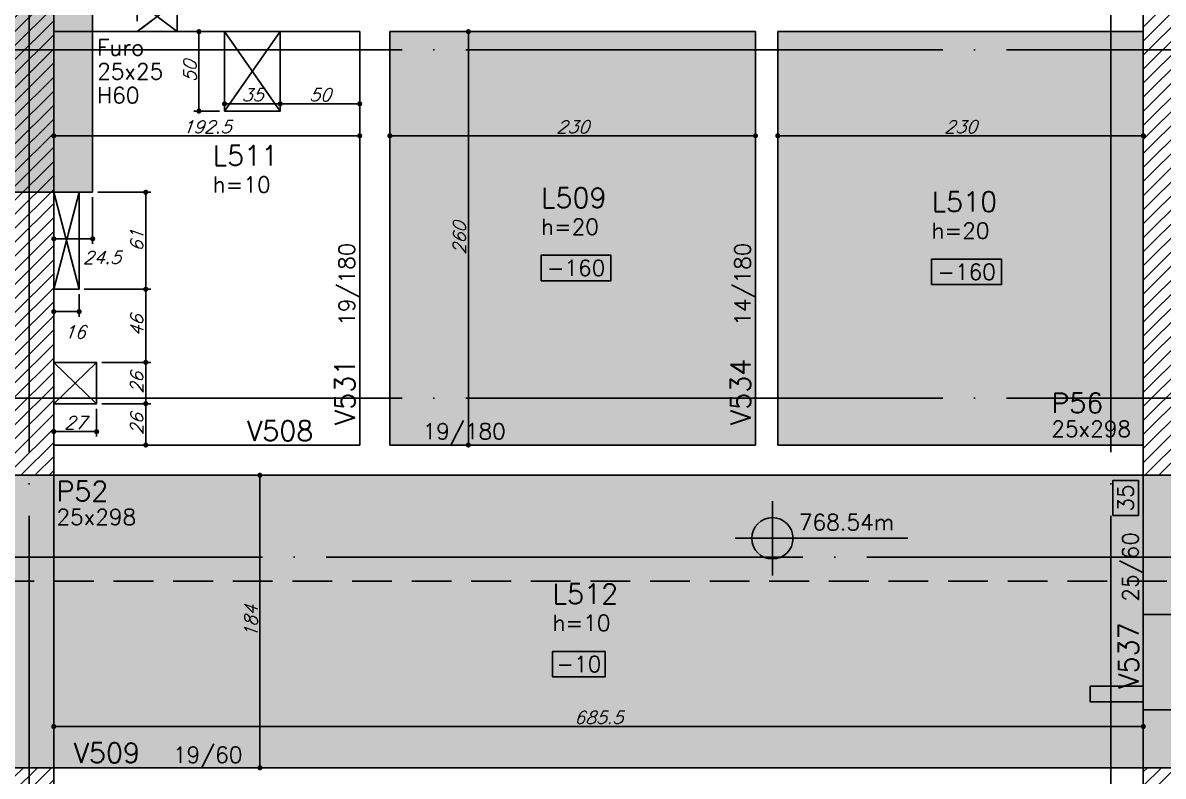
# Model space of a CAD drawing. Header units: millimetres. Extents: x -4245 to 5400, y -2094 to 2406.
# Drawn here: x -1944 to -1226, y 417 to 891 of the extents above; entities that cross this region are included whole.
import ezdxf
from ezdxf.enums import TextEntityAlignment as Align

# ---------------------------------------------------------------- set-up
doc = ezdxf.new("R2010")
doc.units = ezdxf.units.MM
doc.header["$LTSCALE"] = 50
for name, pattern in [('DASHED', [0.75, 0.5, -0.25]), ('EIXO', [6.8, 6, -0.4, 0, -0.4]), ('HIDDEN', [0.375, 0.25, -0.125])]:
    doc.linetypes.add(name, pattern=pattern)
for name, color, linetype in [('F-AUX-RED', 1, 'Continuous'), ('F-BLOCOS', 3, 'Continuous'), ('F-BLOCOS-HACH', 1, 'Continuous'), ('F-CORTE', 4, 'Continuous'), ('F-COTAS', 106, 'Continuous'), ('F-COTAS-FUROS', 50, 'Continuous'), ('F-EIXO', 12, 'EIXO'), ('F-FURO-PAREDE', 2, 'HIDDEN'), ('F-FURO-PAREDE-TEXTOS', 2, 'Continuous'), ('F-LAJES-DIM', 2, 'Continuous'), ('F-LAJES-NOME', 4, 'Continuous'), ('F-NÍVEL-PLANTA', 2, 'Continuous'), ('F-PILARES-DIM', 172, 'Continuous'), ('F-PILARES-HACH', 174, 'Continuous'), ('F-PILARES-NOME', 170, 'Continuous'), ('F-PILARES-S', 170, 'Continuous'), ('F-SOLIDO-CORTE', 71, 'Continuous'), ('F-TEXTO', 6, 'Continuous'), ('F-VIGAS', 3, 'Continuous'), ('F-VIGAS-DIM', 2, 'Continuous'), ('F-VIGAS-NOME', 4, 'Continuous'), ('F-VÃO', 1, 'Continuous')]:
    doc.layers.add(name, color=color, linetype=linetype)
for name, color, linetype, true_color in [('F-DESNIVEL-3', 7, 'Continuous', 0xd5c7ff), ('F-DESNIVEL-5', 7, 'Continuous', 0xadd6ff), ('F-DESNIVEL-6', 7, 'Continuous', 0xffdebd)]:
    doc.layers.add(name, color=color, linetype=linetype, true_color=true_color)
doc.styles.add('CP-TEXT-INCL', font='simplex.shx', dxfattribs={"oblique": 20})
doc.styles.add('MCP', font='simplex.shx')
doc.styles.add('ROMANS', font='simplex.shx')
doc.dimstyles.new('CP-COTAS-50', dxfattribs={"dimscale": 0.64, "dimtxt": 12.5, "dimasz": 5, "dimexe": 5, "dimexo": 5, "dimgap": 2.5, "dimtad": 1, "dimdec": 1, "dimdsep": 46, "dimtxsty": 'CP-TEXT-INCL', "dimblk1": 'DOT', "dimblk2": 'DOT', "dimsah": 1, "dimcen": 9, "dimclrd": 256, "dimclre": 256, "dimclrt": 256, "dimadec": 0, "dimazin": 0, "dimtfac": 1, "dimtdec": 1, "dimtmove": 2, "dimatfit": 3, "dimldrblk": 'DOT', "dimfxl": 0, "dimtolj": 1, "dimarcsym": 0})
pattern_1 = [(45, (0, 5000), (-4.4194174, 4.4194174), [])]

# ---------------------------------------------------------------- blocks, each defined once
blk = doc.blocks.new('*U45')
at = {"layer": 'F-LAJES-DIM', "color": 1}
blk.add_lwpolyline([(0, 0), (33, 0), (33, 16), (0, 16)], close=True, dxfattribs=at)
at = {"layer": 'F-LAJES-DIM', "style": 'MCP'}
blk.add_attdef('DIM', text='', height=10, dxfattribs=at).set_placement((16.5, 8), align=Align.MIDDLE_CENTER)
blk = doc.blocks.new('*U49')
at = {"layer": 'F-LAJES-DIM', "color": 1}
blk.add_lwpolyline([(0, 0), (44, 0), (44, 16), (0, 16)], close=True, dxfattribs=at)
at = {"layer": 'F-LAJES-DIM', "style": 'MCP'}
blk.add_attdef('DIM', text='', height=10, dxfattribs=at).set_placement((22, 8), align=Align.MIDDLE_CENTER)
blk = doc.blocks.new('*U50')
at = {"layer": 'F-LAJES-DIM', "color": 1}
blk.add_lwpolyline([(0, 0), (44, 0), (44, 16), (0, 16)], close=True, dxfattribs=at)
at = {"layer": 'F-LAJES-DIM', "style": 'MCP'}
blk.add_attdef('DIM', text='', height=10, dxfattribs=at).set_placement((22, 8), align=Align.MIDDLE_CENTER)
blk = doc.blocks.new('Nível - Planta')
at = {"layer": 'F-NÍVEL-PLANTA'}
h = blk.add_hatch(color=71, dxfattribs=at)
h.paths.add_polyline_path([(0, 0), (0, 0.26, 0.414214), (-0.26, 0)])
h.paths.add_polyline_path([(0.26, 0), (0, 0), (0, -0.26, 0.414214)])
for p, q in [((0, -0.469), (0, 0.469)), ((-0.469, 0), (1.704, 0))]:
    blk.add_line(p, q, dxfattribs=at)
blk.add_circle((0, 0), 0.26, dxfattribs=at)
at = {"layer": 'F-TEXTO', "color": 3, "style": 'MCP'}
blk.add_attdef('NÍVEL', (0.333, 0.102), '', height=0.2, dxfattribs=at)
blk = doc.blocks.new('*U23')
at = {"layer": 'F-EIXO'}
blk.add_line((0, 0), (7397, 0), dxfattribs=at)
at = {"layer": 'F-TEXTO', "style": 'ROMANS'}
blk.add_attdef('EIXO', text='', height=17.5, dxfattribs=at).set_placement((-28.2072, 0), align=Align.MIDDLE_CENTER)
blk = doc.blocks.new('*U29')
at = {"layer": 'F-EIXO'}
blk.add_line((0, 0), (7484.954, 0), dxfattribs=at)
at = {"layer": 'F-TEXTO', "style": 'ROMANS'}
blk.add_attdef('EIXO', text='', height=17.5, dxfattribs=at).set_placement((-28.2072, 0), align=Align.MIDDLE_CENTER)
blk = doc.blocks.new('*U32')
at = {"layer": 'F-EIXO'}
blk.add_line((0, 0), (0, -3477.88), dxfattribs=at)
at = {"layer": 'F-TEXTO', "style": 'ROMANS'}
blk.add_attdef('EIXO', text='', height=17.5, rotation=360, dxfattribs=at).set_placement((0, 28.21), align=Align.MIDDLE_CENTER)
blk = doc.blocks.new('*U22')
at = {"layer": 'F-EIXO'}
blk.add_line((0, 0), (0, -3477.88), dxfattribs=at)
at = {"layer": 'F-TEXTO', "style": 'ROMANS'}
blk.add_attdef('EIXO', text='', height=17.5, rotation=360, dxfattribs=at).set_placement((0, 28.21), align=Align.MIDDLE_CENTER)
blk = doc.blocks.new('_DOT')
at = {"color": 0, "linetype": 'ByBlock'}
blk.add_line((-0.5, 0), (-1, 0), dxfattribs=at)
at = {"color": 0, "linetype": 'ByBlock', "const_width": 0.5}
blk.add_lwpolyline([(-0.25, 0, 1), (0.25, 0, 1)], format="xyb", close=True, dxfattribs=at)
blk = doc.blocks.new('*D78')
at = {"layer": 'DEFPOINTS', "color": 0, "linetype": 'Continuous', "transparency": 16777216}
for p in [(-1794.79, 606.5), (-1794.79, 606.5), (-1794.79, 422.5)]:
    blk.add_point(p, dxfattribs=at)
at = {"layer": 'F-COTAS', "linetype": 'Continuous', "lineweight": -2, "transparency": 16777216}
blk.add_line((-1794.79, 425.7), (-1794.79, 603.3), dxfattribs=at)
at = {"layer": 'F-COTAS', "linetype": 'Continuous', "lineweight": -2, "transparency": 16777216, "xscale": 3.2, "yscale": 3.2, "zscale": 3.2}
for p, rotation in [((-1794.79, 606.5), 90), ((-1794.79, 422.5), 270)]:
    blk.add_blockref('_DOT', p, dxfattribs=dict(at, rotation=rotation))
at = {"layer": 'F-COTAS', "linetype": 'Continuous', "transparency": 16777216, "insert": (-1800.39, 514.5), "char_height": 8, "attachment_point": 5, "rotation": 90, "style": 'CP-TEXT-INCL'}
blk.add_mtext('\\A1;184', dxfattribs=at)
blk = doc.blocks.new('*D79')
at = {"layer": 'DEFPOINTS', "color": 0, "linetype": 'Continuous', "transparency": 16777216}
for p in [(-1663.64, 885.5), (-1663.64, 885.5), (-1663.64, 625.5)]:
    blk.add_point(p, dxfattribs=at)
at = {"layer": 'F-COTAS', "linetype": 'Continuous', "lineweight": -2, "transparency": 16777216}
blk.add_line((-1663.64, 628.7), (-1663.64, 882.3), dxfattribs=at)
at = {"layer": 'F-COTAS', "linetype": 'Continuous', "lineweight": -2, "transparency": 16777216, "xscale": 3.2, "yscale": 3.2, "zscale": 3.2}
for p, rotation in [((-1663.64, 885.5), 90), ((-1663.64, 625.5), 270)]:
    blk.add_blockref('_DOT', p, dxfattribs=dict(at, rotation=rotation))
at = {"layer": 'F-COTAS', "linetype": 'Continuous', "transparency": 16777216, "insert": (-1669.24, 755.5), "char_height": 8, "attachment_point": 5, "rotation": 90, "style": 'CP-TEXT-INCL'}
blk.add_mtext('\\A1;260', dxfattribs=at)
blk = doc.blocks.new('*D118')
at = {"layer": 'DEFPOINTS', "color": 0, "linetype": 'Continuous', "transparency": 16777216}
for p in [(-1924.5, 448.47), (-1239, 448.47), (-1239, 448.47)]:
    blk.add_point(p, dxfattribs=at)
at = {"layer": 'F-COTAS', "linetype": 'Continuous', "lineweight": -2, "transparency": 16777216}
blk.add_line((-1921.3, 448.47), (-1242.2, 448.47), dxfattribs=at)
at = {"layer": 'F-COTAS', "linetype": 'Continuous', "lineweight": -2, "transparency": 16777216, "xscale": 3.2, "yscale": 3.2, "zscale": 3.2, "rotation": 180}
blk.add_blockref('_DOT', (-1924.5, 448.47), dxfattribs=at)
at = {"layer": 'F-COTAS', "linetype": 'Continuous', "lineweight": -2, "transparency": 16777216, "xscale": 3.2, "yscale": 3.2, "zscale": 3.2}
blk.add_blockref('_DOT', (-1239, 448.47), dxfattribs=at)
at = {"layer": 'F-COTAS', "linetype": 'Continuous', "transparency": 16777216, "insert": (-1581.75, 454.07), "char_height": 8, "attachment_point": 5, "style": 'CP-TEXT-INCL'}
blk.add_mtext('\\A1;685.5', dxfattribs=at)
blk = doc.blocks.new('*D120')
at = {"layer": 'DEFPOINTS', "color": 0, "linetype": 'Continuous', "transparency": 16777216}
for p in [(-1924.5, 819.99), (-1732, 819.99), (-1732, 819.99)]:
    blk.add_point(p, dxfattribs=at)
at = {"layer": 'F-COTAS', "linetype": 'Continuous', "lineweight": -2, "transparency": 16777216}
blk.add_line((-1921.3, 819.99), (-1735.2, 819.99), dxfattribs=at)
at = {"layer": 'F-COTAS', "linetype": 'Continuous', "lineweight": -2, "transparency": 16777216, "xscale": 3.2, "yscale": 3.2, "zscale": 3.2, "rotation": 180}
blk.add_blockref('_DOT', (-1924.5, 819.99), dxfattribs=at)
at = {"layer": 'F-COTAS', "linetype": 'Continuous', "lineweight": -2, "transparency": 16777216, "xscale": 3.2, "yscale": 3.2, "zscale": 3.2}
blk.add_blockref('_DOT', (-1732, 819.99), dxfattribs=at)
at = {"layer": 'F-COTAS', "linetype": 'Continuous', "transparency": 16777216, "insert": (-1828.25, 825.59), "char_height": 8, "attachment_point": 5, "style": 'CP-TEXT-INCL'}
blk.add_mtext('\\A1;192.5', dxfattribs=at)
blk = doc.blocks.new('*D56')
at = {"layer": 'DEFPOINTS', "color": 0, "linetype": 'Continuous', "transparency": 16777216}
for p in [(-1713, 819.99), (-1483, 819.99), (-1483, 819.99)]:
    blk.add_point(p, dxfattribs=at)
at = {"layer": 'F-COTAS', "linetype": 'Continuous', "lineweight": -2, "transparency": 16777216}
blk.add_line((-1709.8, 819.99), (-1486.2, 819.99), dxfattribs=at)
at = {"layer": 'F-COTAS', "linetype": 'Continuous', "lineweight": -2, "transparency": 16777216, "xscale": 3.2, "yscale": 3.2, "zscale": 3.2, "rotation": 180}
blk.add_blockref('_DOT', (-1713, 819.99), dxfattribs=at)
at = {"layer": 'F-COTAS', "linetype": 'Continuous', "lineweight": -2, "transparency": 16777216, "xscale": 3.2, "yscale": 3.2, "zscale": 3.2}
blk.add_blockref('_DOT', (-1483, 819.99), dxfattribs=at)
at = {"layer": 'F-COTAS', "linetype": 'Continuous', "transparency": 16777216, "insert": (-1598, 825.59), "char_height": 8, "attachment_point": 5, "style": 'CP-TEXT-INCL'}
blk.add_mtext('\\A1;230', dxfattribs=at)
blk = doc.blocks.new('*D57')
at = {"layer": 'DEFPOINTS', "color": 0, "linetype": 'Continuous', "transparency": 16777216}
for p in [(-1469, 819.99), (-1239, 819.99), (-1239, 819.99)]:
    blk.add_point(p, dxfattribs=at)
at = {"layer": 'F-COTAS', "linetype": 'Continuous', "lineweight": -2, "transparency": 16777216}
blk.add_line((-1465.8, 819.99), (-1242.2, 819.99), dxfattribs=at)
at = {"layer": 'F-COTAS', "linetype": 'Continuous', "lineweight": -2, "transparency": 16777216, "xscale": 3.2, "yscale": 3.2, "zscale": 3.2, "rotation": 180}
blk.add_blockref('_DOT', (-1469, 819.99), dxfattribs=at)
at = {"layer": 'F-COTAS', "linetype": 'Continuous', "lineweight": -2, "transparency": 16777216, "xscale": 3.2, "yscale": 3.2, "zscale": 3.2}
blk.add_blockref('_DOT', (-1239, 819.99), dxfattribs=at)
at = {"layer": 'F-COTAS', "linetype": 'Continuous', "transparency": 16777216, "insert": (-1354, 825.59), "char_height": 8, "attachment_point": 5, "style": 'CP-TEXT-INCL'}
blk.add_mtext('\\A1;230', dxfattribs=at)
blk = doc.blocks.new('*D124')
at = {"layer": 'DEFPOINTS', "color": 0, "transparency": 16777216}
for p in [(-1924.5, 784.5), (-1900, 784.5), (-1900, 755.2)]:
    blk.add_point(p, dxfattribs=at)
at = {"layer": 'F-COTAS', "lineweight": -2, "transparency": 16777216}
for p, q in [((-1924.5, 781.3), (-1924.5, 752)), ((-1900, 781.3), (-1900, 752)), ((-1921.3, 755.2), (-1903.2, 755.2))]:
    blk.add_line(p, q, dxfattribs=at)
at = {"layer": 'F-COTAS', "lineweight": -2, "transparency": 16777216, "xscale": 3.2, "yscale": 3.2, "zscale": 3.2, "rotation": 180}
blk.add_blockref('_DOT', (-1924.5, 755.2), dxfattribs=at)
at = {"layer": 'F-COTAS', "lineweight": -2, "transparency": 16777216, "xscale": 3.2, "yscale": 3.2, "zscale": 3.2}
blk.add_blockref('_DOT', (-1900, 755.2), dxfattribs=at)
at = {"layer": 'F-COTAS', "transparency": 16777216, "insert": (-1894.21, 743.47), "char_height": 8, "attachment_point": 5, "style": 'CP-TEXT-INCL'}
blk.add_mtext('\\A1;24.5', dxfattribs=at)
blk = doc.blocks.new('*U19')
at = {"layer": 'F-VIGAS-DIM', "color": 1}
blk.add_lwpolyline([(0, 0), (22, 0), (22, 16), (0, 16)], close=True, dxfattribs=at)
at = {"layer": 'F-VIGAS-DIM', "style": 'MCP'}
blk.add_attdef('DIM', text='', height=10, dxfattribs=at).set_placement((11, 8), align=Align.MIDDLE_CENTER)
blk = doc.blocks.new('*U159')
at = {"layer": 'F-VÃO'}
for p, q in [((0, 0), (35, 50)), ((0, 50), (35, 0))]:
    blk.add_line(p, q, dxfattribs=at)
at = {"layer": 'F-VÃO', "color": 3}
blk.add_lwpolyline([(0, 0), (35, 0), (35, 50), (0, 50)], close=True, dxfattribs=at)
blk = doc.blocks.new('*U162')
at = {"layer": 'F-VÃO'}
for p, q in [((0, 0), (27, 26)), ((0, 26), (27, 0))]:
    blk.add_line(p, q, dxfattribs=at)
at = {"layer": 'F-VÃO', "color": 3}
blk.add_lwpolyline([(0, 0), (27, 0), (27, 26), (0, 26)], close=True, dxfattribs=at)
blk = doc.blocks.new('*U165')
at = {"layer": 'F-VÃO'}
for p, q in [((0, 0), (16, 61)), ((0, 61), (16, 0))]:
    blk.add_line(p, q, dxfattribs=at)
at = {"layer": 'F-VÃO', "color": 3}
blk.add_lwpolyline([(0, 0), (16, 0), (16, 61), (0, 61)], close=True, dxfattribs=at)
blk = doc.blocks.new('*D185')
at = {"layer": 'DEFPOINTS', "color": 0, "transparency": 16777216}
for p in [(-1897.5, 651.5), (-1866.59, 651.5), (-1895.32, 625.5)]:
    blk.add_point(p, dxfattribs=at)
at = {"layer": 'F-COTAS-FUROS', "lineweight": -2, "transparency": 16777216}
for p, q in [((-1894.3, 651.5), (-1863.39, 651.5)), ((-1866.59, 628.7), (-1866.59, 648.3)), ((-1892.12, 625.5), (-1863.39, 625.5))]:
    blk.add_line(p, q, dxfattribs=at)
at = {"layer": 'F-COTAS-FUROS', "lineweight": -2, "transparency": 16777216, "xscale": 3.2, "yscale": 3.2, "zscale": 3.2}
for p, rotation in [((-1866.59, 651.5), 90), ((-1866.59, 625.5), 270)]:
    blk.add_blockref('_DOT', p, dxfattribs=dict(at, rotation=rotation))
at = {"layer": 'F-COTAS-FUROS', "transparency": 16777216, "insert": (-1872.19, 638.5), "char_height": 8, "attachment_point": 5, "rotation": 90, "style": 'CP-TEXT-INCL'}
blk.add_mtext('\\A1;26', dxfattribs=at)
blk = doc.blocks.new('*D186')
at = {"layer": 'DEFPOINTS', "color": 0, "transparency": 16777216}
for p in [(-1897.5, 677.5), (-1866.59, 677.5), (-1897.5, 651.5)]:
    blk.add_point(p, dxfattribs=at)
at = {"layer": 'F-COTAS-FUROS', "lineweight": -2, "transparency": 16777216}
for p, q in [((-1894.3, 677.5), (-1863.39, 677.5)), ((-1866.59, 654.7), (-1866.59, 674.3)), ((-1894.3, 651.5), (-1863.39, 651.5))]:
    blk.add_line(p, q, dxfattribs=at)
at = {"layer": 'F-COTAS-FUROS', "lineweight": -2, "transparency": 16777216, "xscale": 3.2, "yscale": 3.2, "zscale": 3.2}
for p, rotation in [((-1866.59, 677.5), 90), ((-1866.59, 651.5), 270)]:
    blk.add_blockref('_DOT', p, dxfattribs=dict(at, rotation=rotation))
at = {"layer": 'F-COTAS-FUROS', "transparency": 16777216, "insert": (-1872.19, 664.5), "char_height": 8, "attachment_point": 5, "rotation": 90, "style": 'CP-TEXT-INCL'}
blk.add_mtext('\\A1;26', dxfattribs=at)
blk = doc.blocks.new('*D187')
at = {"layer": 'DEFPOINTS', "color": 0, "transparency": 16777216}
for p in [(-1908.5, 723.5), (-1866.59, 723.5), (-1897.5, 677.5)]:
    blk.add_point(p, dxfattribs=at)
at = {"layer": 'F-COTAS-FUROS', "lineweight": -2, "transparency": 16777216}
for p, q in [((-1905.3, 723.5), (-1863.39, 723.5)), ((-1866.59, 680.7), (-1866.59, 720.3)), ((-1894.3, 677.5), (-1863.39, 677.5))]:
    blk.add_line(p, q, dxfattribs=at)
at = {"layer": 'F-COTAS-FUROS', "lineweight": -2, "transparency": 16777216, "xscale": 3.2, "yscale": 3.2, "zscale": 3.2}
for p, rotation in [((-1866.59, 723.5), 90), ((-1866.59, 677.5), 270)]:
    blk.add_blockref('_DOT', p, dxfattribs=dict(at, rotation=rotation))
at = {"layer": 'F-COTAS-FUROS', "transparency": 16777216, "insert": (-1872.19, 700.5), "char_height": 8, "attachment_point": 5, "rotation": 90, "style": 'CP-TEXT-INCL'}
blk.add_mtext('\\A1;46', dxfattribs=at)
blk = doc.blocks.new('*D188')
at = {"layer": 'DEFPOINTS', "color": 0, "transparency": 16777216}
for p in [(-1900, 784.5), (-1866.59, 784.5), (-1908.5, 723.5)]:
    blk.add_point(p, dxfattribs=at)
at = {"layer": 'F-COTAS-FUROS', "lineweight": -2, "transparency": 16777216}
for p, q in [((-1896.8, 784.5), (-1863.39, 784.5)), ((-1866.59, 726.7), (-1866.59, 781.3)), ((-1905.3, 723.5), (-1863.39, 723.5))]:
    blk.add_line(p, q, dxfattribs=at)
at = {"layer": 'F-COTAS-FUROS', "lineweight": -2, "transparency": 16777216, "xscale": 3.2, "yscale": 3.2, "zscale": 3.2}
for p, rotation in [((-1866.59, 784.5), 90), ((-1866.59, 723.5), 270)]:
    blk.add_blockref('_DOT', p, dxfattribs=dict(at, rotation=rotation))
at = {"layer": 'F-COTAS-FUROS', "transparency": 16777216, "insert": (-1872.19, 754), "char_height": 8, "attachment_point": 5, "rotation": 90, "style": 'CP-TEXT-INCL'}
blk.add_mtext('\\A1;61', dxfattribs=at)
blk = doc.blocks.new('*D189')
at = {"layer": 'DEFPOINTS', "color": 0, "transparency": 16777216}
for p in [(-1924.5, 717.76), (-1908.5, 723.5), (-1924.5, 709.4)]:
    blk.add_point(p, dxfattribs=at)
at = {"layer": 'F-COTAS-FUROS', "lineweight": -2, "transparency": 16777216}
for p, q in [((-1908.5, 720.3), (-1908.5, 706.2)), ((-1924.5, 714.56), (-1924.5, 706.2)), ((-1911.7, 709.4), (-1921.3, 709.4))]:
    blk.add_line(p, q, dxfattribs=at)
at = {"layer": 'F-COTAS-FUROS', "lineweight": -2, "transparency": 16777216, "xscale": 3.2, "yscale": 3.2, "zscale": 3.2, "rotation": 180}
blk.add_blockref('_DOT', (-1924.5, 709.4), dxfattribs=at)
at = {"layer": 'F-COTAS-FUROS', "lineweight": -2, "transparency": 16777216, "xscale": 3.2, "yscale": 3.2, "zscale": 3.2}
blk.add_blockref('_DOT', (-1908.5, 709.4), dxfattribs=at)
at = {"layer": 'F-COTAS-FUROS', "transparency": 16777216, "insert": (-1911.31, 696.59), "char_height": 8, "attachment_point": 5, "style": 'CP-TEXT-INCL'}
blk.add_mtext('\\A1;16', dxfattribs=at)
blk = doc.blocks.new('*D190')
at = {"layer": 'DEFPOINTS', "color": 0, "transparency": 16777216}
for p in [(-1897.5, 651.5), (-1924.5, 645.59), (-1897.5, 633.95)]:
    blk.add_point(p, dxfattribs=at)
at = {"layer": 'F-COTAS-FUROS', "lineweight": -2, "transparency": 16777216}
for p, q in [((-1897.5, 648.3), (-1897.5, 630.75)), ((-1924.5, 642.39), (-1924.5, 630.75)), ((-1921.3, 633.95), (-1900.7, 633.95))]:
    blk.add_line(p, q, dxfattribs=at)
at = {"layer": 'F-COTAS-FUROS', "lineweight": -2, "transparency": 16777216, "xscale": 3.2, "yscale": 3.2, "zscale": 3.2, "rotation": 180}
blk.add_blockref('_DOT', (-1924.5, 633.95), dxfattribs=at)
at = {"layer": 'F-COTAS-FUROS', "lineweight": -2, "transparency": 16777216, "xscale": 3.2, "yscale": 3.2, "zscale": 3.2}
blk.add_blockref('_DOT', (-1897.5, 633.95), dxfattribs=at)
at = {"layer": 'F-COTAS-FUROS', "transparency": 16777216, "insert": (-1911, 639.55), "char_height": 8, "attachment_point": 5, "style": 'CP-TEXT-INCL'}
blk.add_mtext('\\A1;27', dxfattribs=at)
blk = doc.blocks.new('*D191')
at = {"layer": 'DEFPOINTS', "color": 0, "transparency": 16777216}
for p in [(-1817, 841.75), (-1782, 841.75), (-1782, 840.09)]:
    blk.add_point(p, dxfattribs=at)
at = {"layer": 'F-COTAS-FUROS', "lineweight": -2, "transparency": 16777216}
for p, q in [((-1813.8, 840.09), (-1785.2, 840.09)), ((-1817, 838.55), (-1817, 836.89)), ((-1782, 838.55), (-1782, 836.89))]:
    blk.add_line(p, q, dxfattribs=at)
at = {"layer": 'F-COTAS-FUROS', "lineweight": -2, "transparency": 16777216, "xscale": 3.2, "yscale": 3.2, "zscale": 3.2, "rotation": 180}
blk.add_blockref('_DOT', (-1817, 840.09), dxfattribs=at)
at = {"layer": 'F-COTAS-FUROS', "lineweight": -2, "transparency": 16777216, "xscale": 3.2, "yscale": 3.2, "zscale": 3.2}
blk.add_blockref('_DOT', (-1782, 840.09), dxfattribs=at)
at = {"layer": 'F-COTAS-FUROS', "transparency": 16777216, "insert": (-1799.5, 845.69), "char_height": 8, "attachment_point": 5, "style": 'CP-TEXT-INCL'}
blk.add_mtext('\\A1;35', dxfattribs=at)
blk = doc.blocks.new('*D192')
at = {"layer": 'DEFPOINTS', "color": 0, "transparency": 16777216}
for p in [(-1732, 840.09), (-1782, 836.09), (-1732, 836.09)]:
    blk.add_point(p, dxfattribs=at)
at = {"layer": 'F-COTAS-FUROS', "lineweight": -2, "transparency": 16777216}
for p, q in [((-1782, 839.29), (-1782, 843.29)), ((-1778.8, 840.09), (-1735.2, 840.09)), ((-1732, 839.29), (-1732, 843.29))]:
    blk.add_line(p, q, dxfattribs=at)
at = {"layer": 'F-COTAS-FUROS', "lineweight": -2, "transparency": 16777216, "xscale": 3.2, "yscale": 3.2, "zscale": 3.2, "rotation": 180}
blk.add_blockref('_DOT', (-1782, 840.09), dxfattribs=at)
at = {"layer": 'F-COTAS-FUROS', "lineweight": -2, "transparency": 16777216, "xscale": 3.2, "yscale": 3.2, "zscale": 3.2}
blk.add_blockref('_DOT', (-1732, 840.09), dxfattribs=at)
at = {"layer": 'F-COTAS-FUROS', "transparency": 16777216, "insert": (-1757, 845.69), "char_height": 8, "attachment_point": 5, "style": 'CP-TEXT-INCL'}
blk.add_mtext('\\A1;50', dxfattribs=at)
blk = doc.blocks.new('*D193')
at = {"layer": 'DEFPOINTS', "color": 0, "transparency": 16777216}
for p in [(-1833.17, 885.5), (-1828.25, 885.5), (-1817, 835.5)]:
    blk.add_point(p, dxfattribs=at)
at = {"layer": 'F-COTAS-FUROS', "lineweight": -2, "transparency": 16777216}
for p, q in [((-1831.45, 885.5), (-1836.37, 885.5)), ((-1833.17, 838.7), (-1833.17, 882.3)), ((-1820.2, 835.5), (-1836.37, 835.5))]:
    blk.add_line(p, q, dxfattribs=at)
at = {"layer": 'F-COTAS-FUROS', "lineweight": -2, "transparency": 16777216, "xscale": 3.2, "yscale": 3.2, "zscale": 3.2}
for p, rotation in [((-1833.17, 885.5), 90), ((-1833.17, 835.5), 270)]:
    blk.add_blockref('_DOT', p, dxfattribs=dict(at, rotation=rotation))
at = {"layer": 'F-COTAS-FUROS', "transparency": 16777216, "insert": (-1838.77, 860.5), "char_height": 8, "attachment_point": 5, "rotation": 90, "style": 'CP-TEXT-INCL'}
blk.add_mtext('\\A1;50', dxfattribs=at)

msp = doc.modelspace()

# ---------------------------------------------------------------- hatches: boundary and pattern name
at = {"layer": 'F-BLOCOS-HACH'}
h = msp.add_hatch(dxfattribs=at)
h.set_pattern_fill('AR-CONC', color=256, scale=0.1)
h.paths.add_polyline_path([(-2540, 1409.5), (-2700, 1409.5), (-2700, 1364.5), (-2700, 1319.5), (-2540, 1319.5)])
h.paths.add_polyline_path([(-1900, 904.5), (-1980, 904.5), (-1980, 784.5), (-1900, 784.5)])
at = {"layer": 'F-PILARES-HACH', "linetype": 'Continuous'}
h = msp.add_hatch(dxfattribs=at)
h.set_pattern_fill('ANSI31', color=256, scale=50, style=0)
h.set_pattern_definition(pattern_1)
h.paths.add_polyline_path([(-1949.5, 606.5), (-1924.5, 606.5), (-1924.5, 904.5), (-1949.5, 904.5)], flags=16)
h = msp.add_hatch(dxfattribs=at)
h.set_pattern_fill('ANSI31', color=256, scale=50, style=0)
h.set_pattern_definition(pattern_1)
h.paths.add_polyline_path([(-1239, 606.5), (-1214, 606.5), (-1214, 904.5), (-1239, 904.5)], flags=16)
h = msp.add_hatch(dxfattribs=at)
h.set_pattern_fill('ANSI31', color=256, scale=50, style=0)
h.set_pattern_definition(pattern_1)
h.paths.add_polyline_path([(-1949.5, 127), (-1924.5, 127), (-1924.5, 422.5), (-1949.5, 422.5)], flags=16)
h = msp.add_hatch(dxfattribs=at)
h.set_pattern_fill('ANSI31', color=256, scale=50, style=0)
h.set_pattern_definition(pattern_1)
h.paths.add_polyline_path([(-1239, 127), (-1214, 127), (-1214, 422.5), (-1239, 422.5)], flags=16)
at = {"layer": 'F-SOLIDO-CORTE', "linetype": 'Continuous'}
msp.add_hatch(color=256, dxfattribs=at).paths.add_polyline_path([(-1239, 518.913), (-1239, 473.913), (-1272.35, 473.913), (-1272.35, 463.913), (-1239, 463.913), (-1239, 458.913), (-1180.65, 458.913), (-1180.65, 473.913), (-1214, 473.913), (-1214, 518.913)], flags=16)

# ---------------------------------------------------------------- linework, layer by layer
at = {"layer": 'F-AUX-RED', "color": 4, "linetype": 'DASHED'}
msp.add_lwpolyline([(-1999.294, 539.758), (-1085.673, 539.758), (-1085.673, 45.469), (-1999.294, 45.469)], close=True, dxfattribs=at)
at = {"layer": 'F-BLOCOS', "color": 2, "linetype": 'Continuous'}
msp.add_lwpolyline([(-1900, 784.5), (-1900, 904.5), (-1980, 904.5), (-1980, 784.5), (-1900, 784.5)], dxfattribs=at)
at = {"layer": 'F-CORTE', "linetype": 'Continuous'}
for points in [[(-1180.65, 473.913), (-1214, 473.913), (-1214, 518.913), (-1239, 518.913), (-1239, 473.913), (-1272.35, 473.913)], [(-1272.35, 463.913), (-1239, 463.913), (-1239, 458.913), (-1180.65, 458.913)]]:
    msp.add_lwpolyline(points, dxfattribs=at)
at = {"layer": 'F-DESNIVEL-3', "linetype": 'Continuous'}
for points in [[(-1949.5, 422.6), (-1924.5, 422.6), (-1924.5, 606.4)], [(-1949.5, 422.6), (-1924.5, 606.4), (-1949.5, 606.4)], [(-1308.5, 422.5), (-1722.5, 606.5), (-1924.5, 606.5)], [(-1308.5, 422.5), (-1924.5, 606.5), (-1308.5, 422.5)], [(-1308.5, 422.5), (-1924.5, 606.5), (-1924.5, 422.5)], [(-1308.5, 422.5), (-1476, 606.5), (-1722.5, 606.5)], [(-1308.5, 422.5), (-1722.5, 606.5), (-1308.5, 422.5)], [(-1308.5, 422.5), (-1239, 606.5), (-1476, 606.5)], [(-1308.5, 422.5), (-1476, 606.5), (-1308.5, 422.5)], [(-1308.5, 422.5), (-1239, 422.5), (-1239, 606.5)], [(-1308.5, 422.5), (-1239, 606.5), (-1308.5, 422.5)], [(-1308.5, 422.5), (-1924.5, 422.5), (-1308.5, 422.5)]]:
    msp.add_solid(points, dxfattribs=at)
at = {"layer": 'F-DESNIVEL-5', "linetype": 'Continuous'}
for points in [[(-1483, 885.5), (-1713, 885.5), (-1713, 625.5)], [(-1483, 885.5), (-1713, 625.5), (-1483, 885.5)], [(-1483, 885.5), (-1713, 625.5), (-1483, 625.5)], [(-1483, 885.5), (-1483, 625.5), (-1483, 885.5)], [(-1239, 885.5), (-1469, 885.5), (-1469, 625.5)], [(-1239, 885.5), (-1469, 625.5), (-1239, 885.5)], [(-1239, 885.5), (-1469, 625.5), (-1239, 625.5)], [(-1239, 885.5), (-1239, 625.5), (-1239, 885.5)]]:
    msp.add_solid(points, dxfattribs=at)
at = {"layer": 'F-DESNIVEL-6'}
for points in [[(-1239, 422.6), (-1214, 422.6), (-1214, 606.4)], [(-1239, 422.6), (-1214, 606.4), (-1239, 606.4)]]:
    msp.add_solid(points, dxfattribs=at)
at = {"layer": 'F-FURO-PAREDE'}
msp.add_lwpolyline([(-1859.406, 895), (-1871.906, 885.5), (-1846.906, 885.5), (-1859.406, 895), (-1846.906, 885.5), (-1846.906, 904.5), (-1859.406, 895), (-1846.906, 904.5), (-1871.906, 904.5), (-1859.406, 895), (-1871.906, 904.5), (-1871.906, 885.5), (-1859.406, 895)], dxfattribs=at)
at = {"layer": 'F-PILARES-S', "linetype": 'Continuous'}
for points in [[(-1949.5, 606.5), (-1924.5, 606.5), (-1924.5, 904.5), (-1949.5, 904.5), (-1949.5, 606.5)], [(-1239, 606.5), (-1214, 606.5), (-1214, 904.5), (-1239, 904.5), (-1239, 606.5)], [(-1949.5, 127), (-1924.5, 127), (-1924.5, 422.5), (-1949.5, 422.5), (-1949.5, 127)], [(-1239, 127), (-1214, 127), (-1214, 422.5), (-1239, 422.5), (-1239, 127)]]:
    msp.add_lwpolyline(points, dxfattribs=at)
at = {"layer": 'F-SOLIDO-CORTE'}
msp.add_lwpolyline([(-1239, 518.913), (-1239, 473.913), (-1272.35, 473.913), (-1272.35, 463.913), (-1239, 463.913), (-1239, 458.913), (-1180.65, 458.913), (-1180.65, 473.913), (-1214, 473.913), (-1214, 518.913), (-1239, 518.913)], dxfattribs=at)
at = {"layer": 'F-VIGAS'}
for points in [[(-1924.5, 885.5), (-1732, 885.5)], [(-1732, 885.5), (-1732, 625.5)], [(-1713, 885.5), (-1483, 885.5)], [(-1713, 625.5), (-1713, 885.5)], [(-1483, 885.5), (-1483, 625.5)], [(-1469, 885.5), (-1239, 885.5)], [(-1469, 625.5), (-1469, 885.5)], [(-1732, 625.5), (-1924.5, 625.5)], [(-1483, 625.5), (-1713, 625.5)], [(-1239, 625.5), (-1469, 625.5)], [(-1924.5, 422.5), (-1924.5, 606.5)], [(-1924.5, 606.5), (-1722.5, 606.5)], [(-1722.5, 606.5), (-1476, 606.5)], [(-1476, 606.5), (-1239, 606.5)], [(-1239, 606.5), (-1239, 422.5)], [(-1308.5, 422.5), (-1924.5, 422.5)], [(-1239, 422.5), (-1308.5, 422.5)]]:
    msp.add_lwpolyline(points, dxfattribs=at)

# ---------------------------------------------------------------- block references
at = {"layer": 'F-EIXO', "linetype": 'Continuous'}
for name, p in [('*U32', (-1940, 1941.357)), ('*U22', (-1259.5, 1941.357)), ('*U23', (-3705.761, 874)), ('*U23', (-3705.761, 655)), ('*U29', (-3793.715, 555))]:
    msp.add_blockref(name, p, dxfattribs=at)
at = {"layer": 'F-LAJES-DIM', "linetype": 'Continuous'}
for name, p, values in [('*U50', (-1617.934, 728.847), {'DIM': '-160'}), ('*U49', (-1372.197, 726.39), {'DIM': '-160'}), ('*U45', (-1610.657, 479.689), {'DIM': '-10'})]:
    msp.add_blockref(name, p, dxfattribs=at).add_auto_attribs(values)
at = {"layer": 'F-NÍVEL-PLANTA', "linetype": 'Continuous', "xscale": 50, "yscale": 50, "zscale": 50}
msp.add_blockref('Nível - Planta', (-1472.355, 566.822), dxfattribs=at).add_auto_attribs({'NÍVEL': '768.54m'})
at = {"layer": 'F-VIGAS-DIM', "linetype": 'Continuous', "rotation": 90}
msp.add_blockref('*U19', (-1242.125, 581.184), dxfattribs=at).add_auto_attribs({'DIM': '35'})
at = {"layer": 'F-VÃO'}
for name, p in [('*U159', (-1817, 835.5)), ('*U165', (-1924.5, 723.5)), ('*U162', (-1924.5, 651.5))]:
    msp.add_blockref(name, p, dxfattribs=at)

# ---------------------------------------------------------------- texts
at = {"layer": 'F-FURO-PAREDE-TEXTOS', "linetype": 'Continuous', "style": 'MCP'}
for s, p in [('Furo', (-1897.165, 870.5)), ('25x25', (-1897.165, 855.5)), ('H60', (-1897.165, 840.5))]:
    msp.add_text(s, height=10, dxfattribs=at).set_placement(p)
at = {"layer": 'F-LAJES-DIM', "linetype": 'Continuous', "style": 'MCP'}
for s, p in [('h=10', (-1824.497, 784.291)), ('h=20', (-1617.934, 757.747)), ('h=20', (-1372.197, 755.29)), ('h=10', (-1610.657, 508.589))]:
    msp.add_text(s, height=10, dxfattribs=at).set_placement(p)
at = {"layer": 'F-LAJES-NOME', "linetype": 'Continuous', "style": 'MCP'}
for s, p in [('L511', (-1824.497, 801.291)), ('L509', (-1617.934, 774.747)), ('L510', (-1372.197, 772.29)), ('L512', (-1610.657, 525.589))]:
    msp.add_text(s, height=12.5, dxfattribs=at).set_placement(p)
at = {"layer": 'F-PILARES-DIM', "linetype": 'Continuous', "style": 'MCP'}
for p in [(-1296.861, 630.643), (-1922.78, 575.226)]:
    msp.add_text('25x298', height=10, dxfattribs=at).set_placement(p)
at = {"layer": 'F-PILARES-NOME', "linetype": 'Continuous', "style": 'MCP'}
for s, p in [('P56', (-1296.861, 645.643)), ('P52', (-1922.78, 590.226))]:
    msp.add_text(s, height=12.5, dxfattribs=at).set_placement(p)
at = {"layer": 'F-VIGAS-DIM', "linetype": 'Continuous', "style": 'MCP'}
for s, p in [('19/180', (-1735.125, 700.5)), ('14/180', (-1486.125, 700.5)), ('25/60', (-1242.125, 527.02))]:
    msp.add_text(s, height=10, rotation=90, dxfattribs=at).set_placement(p)
for s, p in [('19/180', (-1692.42, 629.103)), ('19/60', (-1849.5, 425.625))]:
    msp.add_text(s, height=10, dxfattribs=at).set_placement(p)
at = {"layer": 'F-VIGAS-NOME', "linetype": 'Continuous', "style": 'MCP'}
for s, p in [('V531', (-1735.125, 638)), ('V534', (-1486.125, 638)), ('V537', (-1242.125, 472.16))]:
    msp.add_text(s, height=12.5, rotation=90, dxfattribs=at).set_placement(p)
for s, p in [('V508', (-1802.953, 628.193)), ('V509', (-1912, 425.625))]:
    msp.add_text(s, height=12.5, dxfattribs=at).set_placement(p)

# ---------------------------------------------------------------- dimensions: what is measured, and where the dimension line sits
at = {"layer": 'F-COTAS', "linetype": 'Continuous'}
for base, p1, p2, angle, picture, middle in [((-1663.637, 885.5), (-1663.637, 625.5), (-1663.637, 885.5), 270, '*D79', (-1669.237, 755.5)), ((-1732, 819.992), (-1924.5, 819.992), (-1732, 819.992), 180, '*D120', (-1828.25, 825.592)), ((-1483, 819.992), (-1713, 819.992), (-1483, 819.992), 180, '*D56', (-1598, 825.592)), ((-1239, 819.992), (-1469, 819.992), (-1239, 819.992), 180, '*D57', (-1354, 825.592)), ((-1794.794, 606.5), (-1794.794, 422.5), (-1794.794, 606.5), 270, '*D78', (-1800.394, 514.5)), ((-1239, 448.475), (-1924.5, 448.475), (-1239, 448.475), 180, '*D118', (-1581.75, 454.075))]:
    dim = msp.add_linear_dim(base=base, p1=p1, p2=p2, angle=angle, dimstyle='CP-COTAS-50', dxfattribs=at)
    dim.commit()
    dim.dimension.update_dxf_attribs({"geometry": picture, "text_midpoint": middle})
at = {"layer": 'F-COTAS'}
dim = msp.add_linear_dim(base=(-1900, 755.205), p1=(-1924.5, 784.5), p2=(-1900, 784.5), dimstyle='CP-COTAS-50', dxfattribs=at)
dim.commit()
dim.dimension.update_dxf_attribs({"geometry": '*D124', "text_midpoint": (-1894.206, 743.467), "dimtype": 160})
at = {"layer": 'F-COTAS-FUROS'}
for base, p1, p2, picture, middle in [((-1833.17, 885.5), (-1817, 835.5), (-1828.25, 885.5), '*D193', (-1838.77, 860.5)), ((-1866.591, 784.5), (-1908.5, 723.5), (-1900, 784.5), '*D188', (-1872.191, 754)), ((-1866.591, 723.5), (-1897.5, 677.5), (-1908.5, 723.5), '*D187', (-1872.191, 700.5)), ((-1866.591, 677.5), (-1897.5, 651.5), (-1897.5, 677.5), '*D186', (-1872.191, 664.5)), ((-1866.591, 651.5), (-1895.321, 625.5), (-1897.5, 651.5), '*D185', (-1872.191, 638.5))]:
    dim = msp.add_linear_dim(base=base, p1=p1, p2=p2, angle=90, dimstyle='CP-COTAS-50', override={"dimdec": 0, "dimfxl": 7.5}, dxfattribs=at)
    dim.commit()
    dim.dimension.update_dxf_attribs({"geometry": picture, "text_midpoint": middle})
for base, p1, p2, picture, middle in [((-1782, 840.088), (-1817, 841.746), (-1782, 841.746), '*D191', (-1799.5, 845.688)), ((-1732, 840.088), (-1782, 836.088), (-1732, 836.088), '*D192', (-1757, 845.688)), ((-1897.5, 633.951), (-1924.5, 645.588), (-1897.5, 651.5), '*D190', (-1911, 639.551))]:
    dim = msp.add_linear_dim(base=base, p1=p1, p2=p2, dimstyle='CP-COTAS-50', override={"dimdec": 0, "dimfxl": 7.5}, dxfattribs=at)
    dim.commit()
    dim.dimension.update_dxf_attribs({"geometry": picture, "text_midpoint": middle})
dim = msp.add_linear_dim(base=(-1924.5, 709.401), p1=(-1908.5, 723.5), p2=(-1924.5, 717.762), dimstyle='CP-COTAS-50', override={"dimdec": 0, "dimfxl": 7.5}, dxfattribs=at)
dim.commit()
dim.dimension.update_dxf_attribs({"geometry": '*D189', "text_midpoint": (-1911.311, 696.591), "dimtype": 160})

doc.saveas('drawing.dxf')
